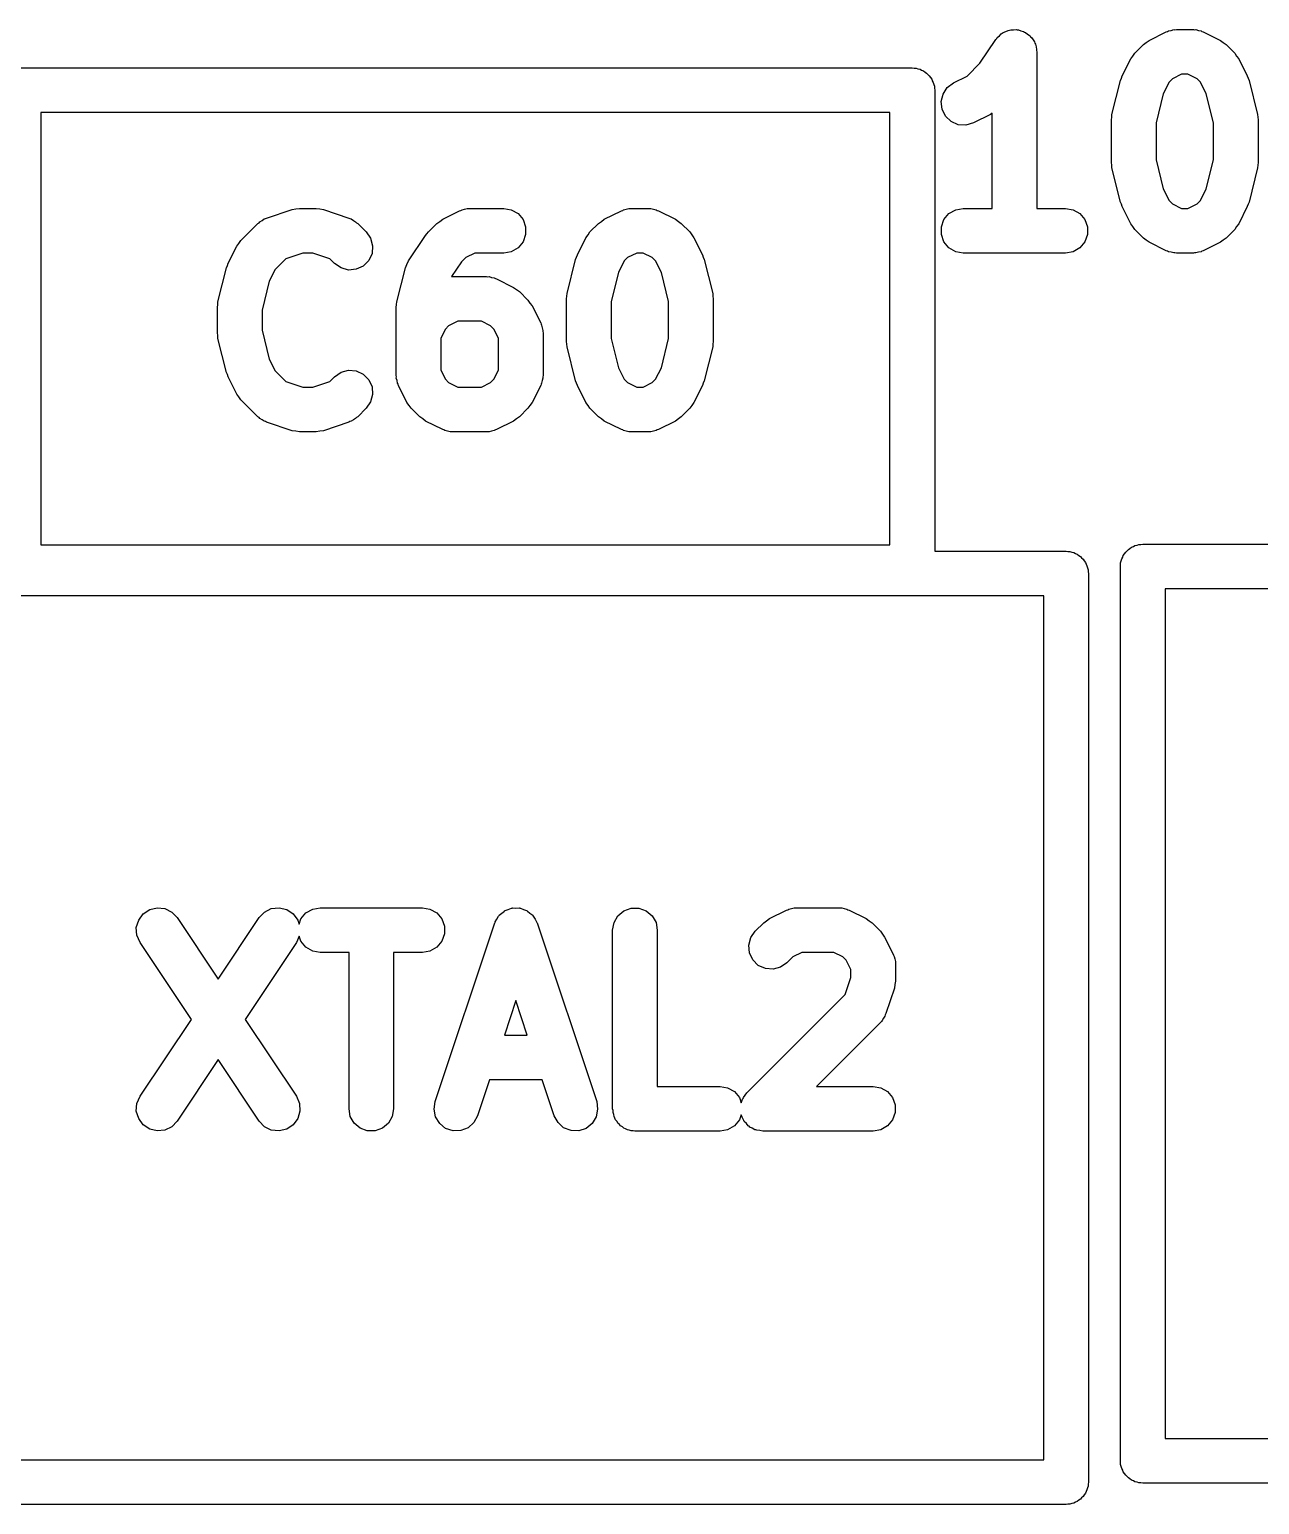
# Model space of a CAD drawing. Extents: x 10 to 287, y -200 to -10.
# Drawn here: x 188.338 to 192.465, y -65.745 to -60.796 of the extents above; entities that cross this region are included whole.
import ezdxf

# ---------------------------------------------------------------- set-up
doc = ezdxf.new("R2010")
doc.units = 0
doc.header["$MEASUREMENT"] = 0
doc.layers.add('BLACK', color=7, linetype='CONTINUOUS')

msp = doc.modelspace()

# ---------------------------------------------------------------- linework, layer by layer
at = {"layer": 'Black'}
for p, q in [((191.592, -60.8175), (191.598, -60.811)), ((191.598, -60.811), (191.602, -60.8091)), ((191.602, -60.8091), (191.605, -60.8065)), ((191.605, -60.8065), (191.614, -60.8034)), ((191.614, -60.8034), (191.622, -60.7994)), ((191.622, -60.7994), (191.626, -60.799)), ((191.626, -60.799), (191.63, -60.7976)), ((191.63, -60.7976), (191.639, -60.7976)), ((191.639, -60.7976), (191.648, -60.7966)), ((191.648, -60.7966), (191.652, -60.7976)), ((191.652, -60.7976), (191.656, -60.7976)), ((191.656, -60.7976), (191.664, -60.8006)), ((191.664, -60.8006), (191.673, -60.8027)), ((191.673, -60.8027), (191.676, -60.8051)), ((191.676, -60.8051), (191.68, -60.8065)), ((191.68, -60.8065), (191.687, -60.8122)), ((191.687, -60.8122), (191.695, -60.8172)), ((192.095, -60.8329), (192.152, -60.8043)), ((192.152, -60.8043), (192.156, -60.8031)), ((192.156, -60.8031), (192.16, -60.801)), ((192.16, -60.801), (192.169, -60.7994)), ((192.169, -60.7994), (192.177, -60.7969)), ((192.177, -60.7969), (192.181, -60.7972)), ((192.181, -60.7972), (192.186, -60.7964)), ((192.186, -60.7964), (192.243, -60.7964)), ((192.243, -60.7964), (192.247, -60.7972)), ((192.247, -60.7972), (192.251, -60.7969)), ((192.251, -60.7969), (192.26, -60.7994)), ((192.26, -60.7994), (192.269, -60.801)), ((192.269, -60.801), (192.272, -60.8031)), ((192.272, -60.8031), (192.276, -60.8043)), ((192.276, -60.8043), (192.334, -60.8329)), ((191.527, -60.9094), (191.58, -60.8298)), ((191.58, -60.8298), (191.583, -60.8268)), ((191.583, -60.8268), (191.585, -60.8232)), ((191.585, -60.8232), (191.592, -60.8175)), ((191.695, -60.8172), (191.697, -60.8205)), ((191.697, -60.8205), (191.7, -60.8232)), ((191.7, -60.8232), (191.705, -60.831)), ((191.705, -60.831), (191.71, -60.8382)), ((191.71, -60.8382), (191.711, -60.8422)), ((191.711, -60.8422), (191.713, -60.8458)), ((191.713, -60.8458), (191.715, -60.8546)), ((191.715, -60.8546), (191.717, -60.8632)), ((191.717, -60.8632), (191.717, -60.8673)), ((192.047, -60.8755), (192.076, -60.847)), ((192.076, -60.847), (192.085, -60.8401)), ((192.085, -60.8401), (192.095, -60.8329)), ((192.334, -60.8329), (192.343, -60.8401)), ((192.343, -60.8401), (192.353, -60.847)), ((192.353, -60.847), (192.382, -60.8755)), ((191.484, -60.9526), (191.527, -60.9094)), ((191.717, -60.8673), (191.718, -60.8714)), ((191.718, -60.8714), (191.718, -61.3964)), ((192.004, -60.9522), (192.033, -60.895)), ((192.033, -60.895), (192.04, -60.8854)), ((192.04, -60.8854), (192.047, -60.8755)), ((192.382, -60.8755), (192.388, -60.8854)), ((192.388, -60.8854), (192.396, -60.895)), ((192.396, -60.895), (192.424, -60.9522)), ((188.3, -60.925), (191.3, -60.925)), ((191.3, -60.925), (191.306, -60.9261)), ((191.306, -60.9261), (191.313, -60.9261)), ((191.313, -60.9261), (191.319, -60.9284)), ((191.319, -60.9284), (191.326, -60.9295)), ((191.326, -60.9295), (191.331, -60.9328)), ((191.331, -60.9328), (191.337, -60.935)), ((191.337, -60.935), (191.343, -60.9393)), ((191.343, -60.9393), (191.348, -60.9425)), ((191.348, -60.9425), (191.352, -60.9476)), ((191.352, -60.9476), (191.357, -60.9518)), ((191.357, -60.9518), (191.361, -60.9575)), ((191.361, -60.9575), (191.365, -60.9625)), ((191.365, -60.9625), (191.367, -60.9687)), ((191.438, -60.9758), (191.484, -60.9526)), ((191.999, -60.9675), (192.002, -60.96)), ((192.002, -60.96), (192.004, -60.9522)), ((192.173, -60.9616), (192.162, -60.973)), ((192.203, -60.9464), (192.173, -60.9616)), ((192.225, -60.9464), (192.203, -60.9464)), ((192.256, -60.9616), (192.225, -60.9464)), ((192.267, -60.973), (192.256, -60.9616)), ((192.424, -60.9522), (192.427, -60.96)), ((192.427, -60.96), (192.43, -60.9675)), ((191.367, -60.9687), (191.37, -60.9743)), ((191.37, -60.9743), (191.372, -60.9808)), ((191.372, -60.9808), (191.374, -60.987)), ((191.374, -60.987), (191.374, -60.9935)), ((191.374, -60.9935), (191.375, -61)), ((191.375, -61), (191.375, -62.5468)), ((191.397, -61.0384), (191.403, -61.013)), ((191.403, -61.013), (191.417, -60.9913)), ((191.417, -60.9913), (191.438, -60.9758)), ((191.97, -61.0818), (191.999, -60.9675)), ((192.142, -61.0119), (192.118, -61.1092)), ((192.162, -60.973), (192.142, -61.0119)), ((192.286, -61.0119), (192.267, -60.973)), ((192.311, -61.1092), (192.286, -61.0119)), ((192.43, -60.9675), (192.458, -61.0818)), ((191.4, -61.0642), (191.397, -61.0384)), ((188.375, -61.075), (188.375, -62.525)), ((191.225, -61.075), (188.375, -61.075)), ((191.225, -62.525), (191.225, -61.075)), ((191.411, -61.0875), (191.4, -61.0642)), ((191.43, -61.1054), (191.411, -61.0875)), ((191.454, -61.1158), (191.43, -61.1054)), ((191.505, -61.1099), (191.48, -61.1174)), ((191.562, -61.0814), (191.505, -61.1099)), ((191.568, -61.0771), (191.562, -61.0814)), ((191.568, -61.3964), (191.568, -61.0771)), ((191.968, -61.1), (191.969, -61.091)), ((191.968, -61.2429), (191.968, -61.1)), ((191.969, -61.091), (191.97, -61.0818)), ((192.118, -61.1092), (192.118, -61.2336)), ((192.311, -61.2336), (192.311, -61.1092)), ((192.458, -61.0818), (192.459, -61.091)), ((192.459, -61.091), (192.461, -61.1)), ((192.461, -61.1), (192.461, -61.2429)), ((191.48, -61.1174), (191.454, -61.1158)), ((191.969, -61.2519), (191.968, -61.2429)), ((191.97, -61.261), (191.969, -61.2519)), ((191.999, -61.3753), (191.97, -61.261)), ((192.118, -61.2336), (192.142, -61.331)), ((192.286, -61.331), (192.311, -61.2336)), ((192.458, -61.261), (192.43, -61.3753)), ((192.459, -61.2519), (192.458, -61.261)), ((192.461, -61.2429), (192.459, -61.2519)), ((192.142, -61.331), (192.162, -61.3699)), ((192.267, -61.3699), (192.286, -61.331)), ((189.133, -61.4288), (189.219, -61.4003)), ((189.219, -61.4003), (189.231, -61.3985)), ((189.231, -61.3985), (189.243, -61.3964)), ((189.243, -61.3964), (189.3, -61.3964)), ((189.3, -61.3964), (189.312, -61.3985)), ((189.312, -61.3985), (189.324, -61.4003)), ((189.324, -61.4003), (189.409, -61.4288)), ((189.724, -61.4329), (189.781, -61.4043)), ((189.781, -61.4043), (189.785, -61.4031)), ((189.785, -61.4031), (189.789, -61.401)), ((189.789, -61.401), (189.797, -61.3994)), ((189.797, -61.3994), (189.806, -61.3969)), ((189.806, -61.3969), (189.81, -61.3972)), ((189.81, -61.3972), (189.814, -61.3964)), ((189.814, -61.3964), (189.929, -61.3964)), ((189.929, -61.3964), (189.954, -61.401)), ((189.954, -61.401), (189.977, -61.414)), ((190.266, -61.4329), (190.324, -61.4043)), ((190.324, -61.4043), (190.328, -61.4031)), ((190.328, -61.4031), (190.331, -61.401)), ((190.331, -61.401), (190.34, -61.3994)), ((190.34, -61.3994), (190.349, -61.3969)), ((190.349, -61.3969), (190.353, -61.3972)), ((190.353, -61.3972), (190.357, -61.3964)), ((190.357, -61.3964), (190.414, -61.3964)), ((190.414, -61.3964), (190.419, -61.3972)), ((190.419, -61.3972), (190.423, -61.3969)), ((190.423, -61.3969), (190.431, -61.3994)), ((190.431, -61.3994), (190.44, -61.401)), ((190.44, -61.401), (190.444, -61.4031)), ((190.444, -61.4031), (190.448, -61.4043)), ((190.448, -61.4043), (190.505, -61.4329)), ((191.423, -61.414), (191.446, -61.401)), ((191.446, -61.401), (191.471, -61.3964)), ((191.471, -61.3964), (191.568, -61.3964)), ((191.718, -61.3964), (191.814, -61.3964)), ((191.814, -61.3964), (191.84, -61.401)), ((191.84, -61.401), (191.862, -61.414)), ((192.002, -61.3828), (191.999, -61.3753)), ((192.004, -61.3907), (192.002, -61.3828)), ((192.033, -61.4478), (192.004, -61.3907)), ((192.162, -61.3699), (192.173, -61.3812)), ((192.173, -61.3812), (192.203, -61.3964)), ((192.203, -61.3964), (192.225, -61.3964)), ((192.225, -61.3964), (192.256, -61.3812)), ((192.256, -61.3812), (192.267, -61.3699)), ((192.424, -61.3907), (192.396, -61.4478)), ((192.427, -61.3828), (192.424, -61.3907)), ((192.43, -61.3753), (192.427, -61.3828)), ((189.047, -61.5041), (189.104, -61.447)), ((189.104, -61.447), (189.108, -61.4445)), ((189.108, -61.4445), (189.111, -61.4413)), ((189.111, -61.4413), (189.118, -61.4371)), ((189.118, -61.4371), (189.125, -61.432)), ((189.125, -61.432), (189.13, -61.4309)), ((189.13, -61.4309), (189.133, -61.4288)), ((189.409, -61.4288), (189.413, -61.4309)), ((189.413, -61.4309), (189.417, -61.432)), ((189.417, -61.432), (189.425, -61.4371)), ((189.425, -61.4371), (189.432, -61.4413)), ((189.432, -61.4413), (189.435, -61.4445)), ((189.435, -61.4445), (189.439, -61.447)), ((189.439, -61.447), (189.467, -61.4755)), ((189.676, -61.4755), (189.704, -61.447)), ((189.704, -61.447), (189.714, -61.4401)), ((189.714, -61.4401), (189.724, -61.4329)), ((189.977, -61.414), (189.994, -61.4339)), ((189.994, -61.4339), (190.002, -61.4584)), ((190.002, -61.4584), (190.002, -61.4845)), ((190.218, -61.4755), (190.247, -61.447)), ((190.247, -61.447), (190.257, -61.4401)), ((190.257, -61.4401), (190.266, -61.4329)), ((190.505, -61.4329), (190.515, -61.4401)), ((190.515, -61.4401), (190.524, -61.447)), ((190.524, -61.447), (190.553, -61.4755)), ((191.398, -61.4584), (191.406, -61.4339)), ((191.398, -61.4845), (191.398, -61.4584)), ((191.406, -61.4339), (191.423, -61.414)), ((191.862, -61.414), (191.879, -61.4339)), ((191.879, -61.4339), (191.888, -61.4584)), ((191.888, -61.4584), (191.888, -61.4845)), ((192.04, -61.4575), (192.033, -61.4478)), ((192.047, -61.4673), (192.04, -61.4575)), ((192.388, -61.4575), (192.382, -61.4673)), ((192.396, -61.4478), (192.388, -61.4575)), ((189.04, -61.514), (189.047, -61.5041)), ((189.467, -61.4755), (189.482, -61.4969)), ((189.482, -61.4969), (189.489, -61.522)), ((189.609, -61.5727), (189.666, -61.487)), ((189.666, -61.487), (189.671, -61.4816)), ((189.671, -61.4816), (189.676, -61.4755)), ((190.002, -61.4845), (189.994, -61.5089)), ((190.176, -61.5522), (190.204, -61.495)), ((190.204, -61.495), (190.212, -61.4854)), ((190.212, -61.4854), (190.218, -61.4755)), ((190.553, -61.4755), (190.56, -61.4854)), ((190.56, -61.4854), (190.567, -61.495)), ((190.567, -61.495), (190.596, -61.5522)), ((191.406, -61.5089), (191.398, -61.4845)), ((191.888, -61.4845), (191.879, -61.5089)), ((192.076, -61.4959), (192.047, -61.4673)), ((192.085, -61.5028), (192.076, -61.4959)), ((192.095, -61.5099), (192.085, -61.5028)), ((192.343, -61.5028), (192.334, -61.5099)), ((192.353, -61.4959), (192.343, -61.5028)), ((192.382, -61.4673), (192.353, -61.4959)), ((189.004, -61.5807), (189.033, -61.5236)), ((189.033, -61.5236), (189.04, -61.514)), ((189.255, -61.5464), (189.198, -61.5656)), ((189.288, -61.5464), (189.255, -61.5464)), ((189.345, -61.5656), (189.288, -61.5464)), ((189.487, -61.548), (189.476, -61.5716)), ((189.489, -61.522), (189.487, -61.548)), ((189.832, -61.5464), (189.802, -61.5616)), ((189.929, -61.5464), (189.832, -61.5464)), ((189.954, -61.5419), (189.929, -61.5464)), ((189.977, -61.5289), (189.954, -61.5419)), ((189.994, -61.5089), (189.977, -61.5289)), ((190.173, -61.56), (190.176, -61.5522)), ((190.375, -61.5464), (190.344, -61.5616)), ((190.397, -61.5464), (190.375, -61.5464)), ((190.427, -61.5616), (190.397, -61.5464)), ((190.596, -61.5522), (190.598, -61.56)), ((191.423, -61.5289), (191.406, -61.5089)), ((191.446, -61.5419), (191.423, -61.5289)), ((191.471, -61.5464), (191.446, -61.5419)), ((191.814, -61.5464), (191.471, -61.5464)), ((191.84, -61.5419), (191.814, -61.5464)), ((191.862, -61.5289), (191.84, -61.5419)), ((191.879, -61.5089), (191.862, -61.5289)), ((192.152, -61.5385), (192.095, -61.5099)), ((192.156, -61.5397), (192.152, -61.5385)), ((192.16, -61.5419), (192.156, -61.5397)), ((192.169, -61.5434), (192.16, -61.5419)), ((192.177, -61.5459), (192.169, -61.5434)), ((192.181, -61.5457), (192.177, -61.5459)), ((192.186, -61.5464), (192.181, -61.5457)), ((192.243, -61.5464), (192.186, -61.5464)), ((192.247, -61.5457), (192.243, -61.5464)), ((192.251, -61.5459), (192.247, -61.5457)), ((192.26, -61.5434), (192.251, -61.5459)), ((192.269, -61.5419), (192.26, -61.5434)), ((192.272, -61.5397), (192.269, -61.5419)), ((192.276, -61.5385), (192.272, -61.5397)), ((192.334, -61.5099), (192.276, -61.5385)), ((188.97, -61.7104), (188.999, -61.5961)), ((188.999, -61.5961), (189.002, -61.5886)), ((189.002, -61.5886), (189.004, -61.5807)), ((189.162, -61.6016), (189.142, -61.6405)), ((189.198, -61.5656), (189.162, -61.6016)), ((189.361, -61.5816), (189.345, -61.5656)), ((189.383, -61.5965), (189.361, -61.5816)), ((189.408, -61.6033), (189.383, -61.5965)), ((189.434, -61.601), (189.408, -61.6033)), ((189.457, -61.59), (189.434, -61.601)), ((189.476, -61.5716), (189.457, -61.59)), ((189.57, -61.7104), (189.599, -61.5961)), ((189.599, -61.5961), (189.604, -61.5844)), ((189.604, -61.5844), (189.609, -61.5727)), ((189.787, -61.5764), (189.754, -61.6255)), ((189.802, -61.5616), (189.787, -61.5764)), ((190.142, -61.6818), (190.17, -61.5675)), ((190.17, -61.5675), (190.173, -61.56)), ((190.333, -61.573), (190.314, -61.6119)), ((190.344, -61.5616), (190.333, -61.573)), ((190.438, -61.573), (190.427, -61.5616)), ((190.458, -61.6119), (190.438, -61.573)), ((190.598, -61.56), (190.601, -61.5675)), ((190.601, -61.5675), (190.63, -61.6818)), ((189.142, -61.6405), (189.118, -61.7378)), ((189.754, -61.6255), (189.757, -61.625)), ((189.757, -61.625), (189.871, -61.625)), ((189.871, -61.625), (189.876, -61.6257)), ((189.876, -61.6257), (189.88, -61.6255)), ((189.88, -61.6255), (189.888, -61.628)), ((189.888, -61.628), (189.897, -61.6295)), ((189.897, -61.6295), (189.901, -61.6317)), ((189.901, -61.6317), (189.905, -61.6329)), ((189.905, -61.6329), (189.962, -61.6615)), ((190.314, -61.6119), (190.289, -61.7092)), ((190.482, -61.7092), (190.458, -61.6119)), ((189.962, -61.6615), (189.972, -61.6687)), ((189.972, -61.6687), (189.982, -61.6755)), ((189.982, -61.6755), (190.01, -61.7041)), ((190.01, -61.7041), (190.017, -61.714)), ((190.139, -61.7), (190.141, -61.691)), ((190.139, -61.8429), (190.139, -61.7)), ((190.141, -61.691), (190.142, -61.6818)), ((190.63, -61.6818), (190.631, -61.691)), ((190.631, -61.691), (190.632, -61.7)), ((190.632, -61.7), (190.632, -61.8429)), ((188.968, -61.7286), (188.969, -61.7195)), ((188.968, -61.8143), (188.968, -61.7286)), ((188.969, -61.7195), (188.97, -61.7104)), ((189.118, -61.7378), (189.118, -61.8051)), ((189.568, -61.7286), (189.569, -61.7195)), ((189.568, -61.9571), (189.568, -61.7286)), ((189.569, -61.7195), (189.57, -61.7104)), ((190.017, -61.714), (190.024, -61.7236)), ((190.024, -61.7236), (190.053, -61.7807)), ((190.289, -61.7092), (190.289, -61.8336)), ((190.482, -61.8336), (190.482, -61.7092)), ((189.118, -61.8051), (189.142, -61.9024)), ((189.733, -61.8016), (189.718, -61.832)), ((189.744, -61.7902), (189.733, -61.8016)), ((189.775, -61.775), (189.744, -61.7902)), ((189.854, -61.775), (189.775, -61.775)), ((189.884, -61.7902), (189.854, -61.775)), ((189.896, -61.8016), (189.884, -61.7902)), ((189.911, -61.832), (189.896, -61.8016)), ((190.053, -61.7807), (190.054, -61.7849)), ((190.054, -61.7849), (190.056, -61.7886)), ((190.056, -61.7886), (190.058, -61.7973)), ((190.058, -61.7973), (190.06, -61.8057)), ((188.969, -61.8233), (188.968, -61.8143)), ((188.97, -61.8325), (188.969, -61.8233)), ((188.999, -61.9468), (188.97, -61.8325)), ((189.718, -61.832), (189.718, -61.9394)), ((189.911, -61.9394), (189.911, -61.832)), ((190.06, -61.8057), (190.06, -61.81)), ((190.06, -61.81), (190.061, -61.8143)), ((190.061, -61.8143), (190.061, -61.9571)), ((190.141, -61.8519), (190.139, -61.8429)), ((190.142, -61.861), (190.141, -61.8519)), ((190.289, -61.8336), (190.314, -61.931)), ((190.458, -61.931), (190.482, -61.8336)), ((190.631, -61.8519), (190.63, -61.861)), ((190.632, -61.8429), (190.631, -61.8519)), ((189.142, -61.9024), (189.162, -61.9413)), ((190.17, -61.9753), (190.142, -61.861)), ((190.63, -61.861), (190.601, -61.9753)), ((189.002, -61.9543), (188.999, -61.9468)), ((189.162, -61.9413), (189.198, -61.9773)), ((189.361, -61.9613), (189.383, -61.9463)), ((189.383, -61.9463), (189.408, -61.9396)), ((189.408, -61.9396), (189.434, -61.9418)), ((189.434, -61.9418), (189.457, -61.9528)), ((189.457, -61.9528), (189.476, -61.9713)), ((189.718, -61.9394), (189.733, -61.9699)), ((189.896, -61.9699), (189.911, -61.9394)), ((190.314, -61.931), (190.333, -61.9699)), ((190.438, -61.9699), (190.458, -61.931)), ((189.004, -61.9621), (189.002, -61.9543)), ((189.033, -62.0193), (189.004, -61.9621)), ((189.198, -61.9773), (189.255, -61.9964)), ((189.255, -61.9964), (189.288, -61.9964)), ((189.288, -61.9964), (189.345, -61.9773)), ((189.345, -61.9773), (189.361, -61.9613)), ((189.476, -61.9713), (189.487, -61.9949)), ((189.487, -61.9949), (189.489, -62.0208)), ((189.569, -61.9614), (189.568, -61.9571)), ((189.568, -61.9657), (189.569, -61.9614)), ((189.571, -61.9741), (189.568, -61.9657)), ((189.572, -61.9828), (189.571, -61.9741)), ((189.575, -61.9865), (189.572, -61.9828)), ((189.576, -61.9907), (189.575, -61.9865)), ((189.604, -62.0478), (189.576, -61.9907)), ((189.733, -61.9699), (189.744, -61.9812)), ((189.744, -61.9812), (189.775, -61.9964)), ((189.775, -61.9964), (189.854, -61.9964)), ((189.854, -61.9964), (189.884, -61.9812)), ((189.884, -61.9812), (189.896, -61.9699)), ((190.053, -61.9907), (190.024, -62.0478)), ((190.054, -61.9865), (190.053, -61.9907)), ((190.056, -61.9828), (190.054, -61.9865)), ((190.058, -61.9741), (190.056, -61.9828)), ((190.06, -61.9657), (190.058, -61.9741)), ((190.061, -61.9571), (190.06, -61.9614)), ((190.06, -61.9614), (190.06, -61.9657)), ((190.173, -61.9828), (190.17, -61.9753)), ((190.176, -61.9907), (190.173, -61.9828)), ((190.204, -62.0478), (190.176, -61.9907)), ((190.333, -61.9699), (190.344, -61.9812)), ((190.344, -61.9812), (190.375, -61.9964)), ((190.375, -61.9964), (190.397, -61.9964)), ((190.397, -61.9964), (190.427, -61.9812)), ((190.427, -61.9812), (190.438, -61.9699)), ((190.596, -61.9907), (190.567, -62.0478)), ((190.598, -61.9828), (190.596, -61.9907)), ((190.601, -61.9753), (190.598, -61.9828)), ((189.04, -62.0289), (189.033, -62.0193)), ((189.047, -62.0387), (189.04, -62.0289)), ((189.104, -62.0959), (189.047, -62.0387)), ((189.482, -62.046), (189.467, -62.0673)), ((189.489, -62.0208), (189.482, -62.046)), ((189.612, -62.0575), (189.604, -62.0478)), ((190.024, -62.0478), (190.017, -62.0575)), ((190.212, -62.0575), (190.204, -62.0478)), ((190.567, -62.0478), (190.56, -62.0575)), ((189.108, -62.0984), (189.104, -62.0959)), ((189.111, -62.1016), (189.108, -62.0984)), ((189.118, -62.1058), (189.111, -62.1016)), ((189.432, -62.1016), (189.425, -62.1058)), ((189.435, -62.0984), (189.432, -62.1016)), ((189.439, -62.0959), (189.435, -62.0984)), ((189.467, -62.0673), (189.439, -62.0959)), ((189.618, -62.0673), (189.612, -62.0575)), ((189.647, -62.0959), (189.618, -62.0673)), ((189.657, -62.1028), (189.647, -62.0959)), ((189.982, -62.0959), (189.972, -62.1028)), ((190.01, -62.0673), (189.982, -62.0959)), ((190.017, -62.0575), (190.01, -62.0673)), ((190.218, -62.0673), (190.212, -62.0575)), ((190.247, -62.0959), (190.218, -62.0673)), ((190.257, -62.1028), (190.247, -62.0959)), ((190.524, -62.0959), (190.515, -62.1028)), ((190.553, -62.0673), (190.524, -62.0959)), ((190.56, -62.0575), (190.553, -62.0673)), ((189.125, -62.1108), (189.118, -62.1058)), ((189.13, -62.1119), (189.125, -62.1108)), ((189.133, -62.114), (189.13, -62.1119)), ((189.219, -62.1426), (189.133, -62.114)), ((189.231, -62.1443), (189.219, -62.1426)), ((189.243, -62.1464), (189.231, -62.1443)), ((189.3, -62.1464), (189.243, -62.1464)), ((189.312, -62.1443), (189.3, -62.1464)), ((189.324, -62.1426), (189.312, -62.1443)), ((189.409, -62.114), (189.324, -62.1426)), ((189.413, -62.112), (189.409, -62.114)), ((189.417, -62.1108), (189.413, -62.112)), ((189.425, -62.1058), (189.417, -62.1108)), ((189.666, -62.1099), (189.657, -62.1028)), ((189.724, -62.1385), (189.666, -62.1099)), ((189.728, -62.1397), (189.724, -62.1385)), ((189.731, -62.1419), (189.728, -62.1397)), ((189.74, -62.1434), (189.731, -62.1419)), ((189.749, -62.1459), (189.74, -62.1434)), ((189.753, -62.1457), (189.749, -62.1459)), ((189.757, -62.1464), (189.753, -62.1457)), ((189.871, -62.1464), (189.757, -62.1464)), ((189.876, -62.1457), (189.871, -62.1464)), ((189.88, -62.1459), (189.876, -62.1457)), ((189.888, -62.1434), (189.88, -62.1459)), ((189.897, -62.1419), (189.888, -62.1434)), ((189.901, -62.1397), (189.897, -62.1419)), ((189.905, -62.1385), (189.901, -62.1397)), ((189.962, -62.1099), (189.905, -62.1385)), ((189.972, -62.1028), (189.962, -62.1099)), ((190.266, -62.1099), (190.257, -62.1028)), ((190.324, -62.1385), (190.266, -62.1099)), ((190.328, -62.1397), (190.324, -62.1385)), ((190.331, -62.1419), (190.328, -62.1397)), ((190.34, -62.1434), (190.331, -62.1419)), ((190.349, -62.1459), (190.34, -62.1434)), ((190.353, -62.1457), (190.349, -62.1459)), ((190.357, -62.1464), (190.353, -62.1457)), ((190.414, -62.1464), (190.357, -62.1464)), ((190.419, -62.1457), (190.414, -62.1464)), ((190.423, -62.1459), (190.419, -62.1457)), ((190.431, -62.1434), (190.423, -62.1459)), ((190.44, -62.1419), (190.431, -62.1434)), ((190.444, -62.1397), (190.44, -62.1419)), ((190.448, -62.1385), (190.444, -62.1397)), ((190.505, -62.1099), (190.448, -62.1385)), ((190.515, -62.1028), (190.505, -62.1099)), ((188.375, -62.525), (191.225, -62.525)), ((191.375, -62.5468), (191.816, -62.5468)), ((191.816, -62.5468), (191.822, -62.5479)), ((192.016, -62.5499), (192.021, -62.5457)), ((192.021, -62.5457), (192.025, -62.5406)), ((192.025, -62.5406), (192.03, -62.5374)), ((192.03, -62.5374), (192.035, -62.5331)), ((192.035, -62.5331), (192.042, -62.5309)), ((192.042, -62.5309), (192.047, -62.5276)), ((192.047, -62.5276), (192.054, -62.5265)), ((192.054, -62.5265), (192.06, -62.5242)), ((192.06, -62.5242), (192.067, -62.5242)), ((192.067, -62.5242), (192.073, -62.5231)), ((192.073, -62.5231), (193.673, -62.5231)), ((191.822, -62.5479), (191.829, -62.5479)), ((191.829, -62.5479), (191.835, -62.5502)), ((191.835, -62.5502), (191.842, -62.5513)), ((191.842, -62.5513), (191.847, -62.5546)), ((191.847, -62.5546), (191.853, -62.5568)), ((191.853, -62.5568), (191.859, -62.5611)), ((191.859, -62.5611), (191.864, -62.5643)), ((191.864, -62.5643), (191.868, -62.5694)), ((191.868, -62.5694), (191.873, -62.5736)), ((191.873, -62.5736), (191.877, -62.5793)), ((191.877, -62.5793), (191.881, -62.5843)), ((191.881, -62.5843), (191.883, -62.5905)), ((191.883, -62.5905), (191.886, -62.5961)), ((191.886, -62.5961), (191.888, -62.6026)), ((191.998, -62.5981), (191.999, -62.5916)), ((191.999, -62.5851), (192.001, -62.5789)), ((191.999, -62.5916), (191.999, -62.5851)), ((192.001, -62.5789), (192.003, -62.5724)), ((192.003, -62.5724), (192.006, -62.5668)), ((192.006, -62.5668), (192.008, -62.5606)), ((192.008, -62.5606), (192.012, -62.5556)), ((192.012, -62.5556), (192.016, -62.5499)), ((191.888, -62.6026), (191.89, -62.6088)), ((191.89, -62.6088), (191.89, -62.6153)), ((191.89, -62.6153), (191.891, -62.6218)), ((191.891, -62.6218), (191.891, -65.6698)), ((191.998, -65.5981), (191.998, -62.5981)), ((193.598, -62.6731), (192.148, -62.6731)), ((192.148, -62.6731), (192.148, -65.5231)), ((191.741, -62.6968), (187.827, -62.6968)), ((191.741, -65.5948), (191.741, -62.6968)), ((188.696, -63.8093), (188.704, -63.7843)), ((188.704, -63.7843), (188.719, -63.7634)), ((188.719, -63.7634), (188.741, -63.7489)), ((188.741, -63.7489), (188.766, -63.7428)), ((188.766, -63.7428), (188.792, -63.7456)), ((188.792, -63.7456), (188.815, -63.7572)), ((188.815, -63.7572), (188.833, -63.776)), ((188.833, -63.776), (188.971, -63.9822)), ((188.971, -63.9822), (189.108, -63.776)), ((189.108, -63.776), (189.126, -63.7572)), ((189.126, -63.7572), (189.149, -63.7456)), ((189.149, -63.7456), (189.175, -63.7428)), ((189.175, -63.7428), (189.201, -63.7489)), ((189.201, -63.7489), (189.222, -63.7634)), ((189.222, -63.7634), (189.238, -63.7843)), ((189.238, -63.7843), (189.242, -63.7982)), ((189.242, -63.7982), (189.248, -63.7801)), ((189.248, -63.7801), (189.265, -63.7601)), ((189.265, -63.7601), (189.288, -63.7471)), ((189.288, -63.7471), (189.313, -63.7426)), ((189.313, -63.7426), (189.656, -63.7426)), ((189.656, -63.7426), (189.681, -63.7471)), ((189.681, -63.7471), (189.704, -63.7601)), ((189.704, -63.7601), (189.721, -63.7801)), ((189.721, -63.7801), (189.73, -63.8045)), ((189.9, -63.79), (189.906, -63.7806)), ((189.906, -63.7806), (189.911, -63.771)), ((189.911, -63.771), (189.913, -63.7696)), ((189.913, -63.7696), (189.914, -63.7678)), ((189.914, -63.7678), (189.922, -63.761)), ((189.922, -63.761), (189.931, -63.7537)), ((189.931, -63.7537), (189.932, -63.7529)), ((189.932, -63.7529), (189.934, -63.7516)), ((189.934, -63.7516), (189.944, -63.7482)), ((189.944, -63.7482), (189.955, -63.7441)), ((189.955, -63.7441), (189.957, -63.7441)), ((189.957, -63.7441), (189.959, -63.7434)), ((189.959, -63.7434), (189.97, -63.7437)), ((189.97, -63.7437), (189.981, -63.7434)), ((189.981, -63.7434), (189.983, -63.7441)), ((189.983, -63.7441), (189.985, -63.7441)), ((189.985, -63.7441), (189.995, -63.7482)), ((189.995, -63.7482), (190.005, -63.7516)), ((190.005, -63.7516), (190.007, -63.7529)), ((190.007, -63.7529), (190.009, -63.7537)), ((190.009, -63.7537), (190.017, -63.761)), ((190.017, -63.761), (190.026, -63.7678)), ((190.026, -63.7678), (190.027, -63.7696)), ((190.027, -63.7696), (190.028, -63.771)), ((190.028, -63.771), (190.034, -63.7806)), ((190.034, -63.7806), (190.039, -63.79)), ((190.299, -63.7919), (190.312, -63.7694)), ((190.312, -63.7694), (190.332, -63.7526)), ((190.332, -63.7526), (190.356, -63.7437)), ((190.356, -63.7437), (190.382, -63.7437)), ((190.382, -63.7437), (190.407, -63.7526)), ((190.407, -63.7526), (190.427, -63.7694)), ((190.427, -63.7694), (190.44, -63.7919)), ((190.811, -63.7862), (190.821, -63.7791)), ((190.821, -63.7791), (190.878, -63.7505)), ((190.878, -63.7505), (190.882, -63.7493)), ((190.882, -63.7493), (190.886, -63.7471)), ((190.886, -63.7471), (190.895, -63.7456)), ((190.895, -63.7456), (190.903, -63.7431)), ((190.903, -63.7431), (190.907, -63.7434)), ((190.907, -63.7434), (190.912, -63.7426)), ((190.912, -63.7426), (191.054, -63.7426)), ((191.054, -63.7426), (191.059, -63.7434)), ((191.059, -63.7434), (191.063, -63.7431)), ((191.063, -63.7431), (191.071, -63.7456)), ((191.071, -63.7456), (191.08, -63.7471)), ((191.08, -63.7471), (191.084, -63.7493)), ((191.084, -63.7493), (191.088, -63.7505)), ((191.088, -63.7505), (191.145, -63.7791)), ((191.145, -63.7791), (191.155, -63.7862)), ((188.698, -63.8353), (188.696, -63.8093)), ((189.699, -64.3933), (189.899, -63.7938)), ((189.73, -63.8305), (189.721, -63.855)), ((189.73, -63.8045), (189.73, -63.8305)), ((189.899, -63.7938), (189.9, -63.792)), ((189.9, -63.792), (189.9, -63.79)), ((190.039, -63.79), (190.04, -63.792)), ((190.04, -63.792), (190.041, -63.7938)), ((190.041, -63.7938), (190.241, -64.3933)), ((190.294, -63.8175), (190.299, -63.7919)), ((190.294, -64.417), (190.294, -63.8175)), ((190.44, -63.7919), (190.444, -63.8175)), ((190.444, -63.8175), (190.444, -64.342)), ((190.758, -63.843), (190.773, -63.8216)), ((190.773, -63.8216), (190.802, -63.7931)), ((190.802, -63.7931), (190.811, -63.7862)), ((191.155, -63.7862), (191.165, -63.7931)), ((191.165, -63.7931), (191.193, -63.8216)), ((191.193, -63.8216), (191.2, -63.8315)), ((191.2, -63.8315), (191.207, -63.8411)), ((188.709, -63.8591), (188.698, -63.8353)), ((188.881, -64.1173), (188.709, -63.8591)), ((189.233, -63.8591), (189.061, -64.1173)), ((189.242, -63.8379), (189.233, -63.8591)), ((189.248, -63.855), (189.242, -63.8379)), ((189.265, -63.8749), (189.248, -63.855)), ((189.288, -63.8879), (189.265, -63.8749)), ((189.704, -63.8749), (189.681, -63.8879)), ((189.721, -63.855), (189.704, -63.8749)), ((190.751, -63.8681), (190.758, -63.843)), ((190.754, -63.894), (190.751, -63.8681)), ((191.207, -63.8411), (191.236, -63.8982)), ((189.313, -63.8925), (189.288, -63.8879)), ((189.41, -63.8925), (189.313, -63.8925)), ((189.41, -64.417), (189.41, -63.8925)), ((189.656, -63.8925), (189.559, -63.8925)), ((189.559, -63.8925), (189.559, -64.417)), ((189.681, -63.8879), (189.656, -63.8925)), ((190.765, -63.9176), (190.754, -63.894)), ((190.783, -63.936), (190.765, -63.9176)), ((190.879, -63.9276), (190.858, -63.9425)), ((190.899, -63.9077), (190.879, -63.9276)), ((190.929, -63.8925), (190.899, -63.9077)), ((191.037, -63.8925), (190.929, -63.8925)), ((191.067, -63.9077), (191.037, -63.8925)), ((191.078, -63.919), (191.067, -63.9077)), ((191.094, -63.9494), (191.078, -63.919)), ((191.236, -63.8982), (191.237, -63.9023)), ((191.237, -63.9023), (191.239, -63.9061)), ((191.239, -63.9061), (191.241, -63.9147)), ((191.241, -63.9147), (191.243, -63.9231)), ((191.243, -63.9231), (191.243, -63.9275)), ((191.243, -63.9275), (191.244, -63.9317)), ((191.244, -63.9317), (191.244, -63.9888)), ((190.807, -63.947), (190.783, -63.936)), ((190.833, -63.9493), (190.807, -63.947)), ((190.858, -63.9425), (190.833, -63.9493)), ((191.075, -64.034), (191.094, -63.9766)), ((191.094, -63.9766), (191.094, -63.9494)), ((191.24, -64.0125), (191.211, -64.0981)), ((191.241, -64.0006), (191.24, -64.0125)), ((191.244, -63.9888), (191.241, -64.0006)), ((189.97, -64.0545), (189.931, -64.1708)), ((190.008, -64.1708), (189.97, -64.0545)), ((190.745, -64.364), (191.075, -64.034)), ((188.709, -64.3754), (188.881, -64.1173)), ((189.061, -64.1173), (189.233, -64.3754)), ((191.193, -64.1274), (190.978, -64.342)), ((191.196, -64.1239), (191.193, -64.1274)), ((191.199, -64.121), (191.196, -64.1239)), ((191.203, -64.1133), (191.199, -64.121)), ((191.208, -64.1061), (191.203, -64.1133)), ((191.209, -64.1019), (191.208, -64.1061)), ((191.211, -64.0981), (191.209, -64.1019)), ((189.931, -64.1708), (190.008, -64.1708)), ((188.971, -64.2523), (188.833, -64.4585)), ((189.108, -64.4585), (188.971, -64.2523)), ((189.881, -64.3206), (189.841, -64.4407)), ((190.058, -64.3206), (189.881, -64.3206)), ((190.098, -64.4407), (190.058, -64.3206)), ((188.698, -64.3992), (188.709, -64.3754)), ((189.233, -64.3754), (189.243, -64.3992)), ((190.444, -64.342), (190.655, -64.342)), ((190.655, -64.342), (190.68, -64.3466)), ((190.68, -64.3466), (190.703, -64.3596)), ((190.703, -64.3596), (190.72, -64.3795)), ((190.733, -64.3795), (190.739, -64.372)), ((190.739, -64.372), (190.745, -64.364)), ((190.978, -64.342), (191.169, -64.342)), ((191.169, -64.342), (191.194, -64.3466)), ((191.194, -64.3466), (191.217, -64.3596)), ((191.217, -64.3596), (191.233, -64.3795)), ((188.696, -64.4252), (188.698, -64.3992)), ((188.704, -64.4502), (188.696, -64.4252)), ((189.245, -64.4252), (189.238, -64.4502)), ((189.243, -64.3992), (189.245, -64.4252)), ((189.414, -64.4426), (189.41, -64.417)), ((189.559, -64.417), (189.555, -64.4426)), ((189.695, -64.419), (189.699, -64.3933)), ((189.7, -64.4445), (189.695, -64.419)), ((190.244, -64.419), (190.239, -64.4445)), ((190.241, -64.3933), (190.244, -64.419)), ((190.296, -64.4234), (190.294, -64.417)), ((190.296, -64.43), (190.296, -64.4234)), ((190.72, -64.3795), (190.726, -64.3973)), ((190.726, -64.3973), (190.727, -64.3948)), ((190.727, -64.3948), (190.73, -64.3853)), ((190.73, -64.3853), (190.732, -64.3826)), ((190.732, -64.3826), (190.733, -64.3795)), ((191.233, -64.3795), (191.242, -64.404)), ((191.242, -64.404), (191.242, -64.43)), ((188.719, -64.4712), (188.704, -64.4502)), ((188.741, -64.4856), (188.719, -64.4712)), ((188.815, -64.4774), (188.792, -64.4889)), ((188.833, -64.4585), (188.815, -64.4774)), ((189.126, -64.4774), (189.108, -64.4585)), ((189.149, -64.4889), (189.126, -64.4774)), ((189.222, -64.4712), (189.201, -64.4856)), ((189.238, -64.4502), (189.222, -64.4712)), ((189.427, -64.4651), (189.414, -64.4426)), ((189.447, -64.4819), (189.427, -64.4651)), ((189.542, -64.4651), (189.522, -64.4819)), ((189.555, -64.4426), (189.542, -64.4651)), ((189.714, -64.4667), (189.7, -64.4445)), ((189.734, -64.4829), (189.714, -64.4667)), ((189.829, -64.4636), (189.809, -64.4808)), ((189.841, -64.4407), (189.829, -64.4636)), ((190.111, -64.4636), (190.098, -64.4407)), ((190.13, -64.4808), (190.111, -64.4636)), ((190.226, -64.4667), (190.205, -64.4829)), ((190.239, -64.4445), (190.226, -64.4667)), ((190.298, -64.4361), (190.296, -64.43)), ((190.299, -64.4426), (190.298, -64.4361)), ((190.302, -64.4483), (190.299, -64.4426)), ((190.304, -64.4544), (190.302, -64.4483)), ((190.309, -64.4595), (190.304, -64.4544)), ((190.312, -64.4651), (190.309, -64.4595)), ((190.317, -64.4694), (190.312, -64.4651)), ((190.321, -64.4744), (190.317, -64.4694)), ((190.327, -64.4777), (190.321, -64.4744)), ((190.703, -64.4744), (190.68, -64.4874)), ((190.72, -64.4544), (190.703, -64.4744)), ((190.726, -64.4377), (190.72, -64.4544)), ((190.729, -64.4452), (190.726, -64.4377)), ((190.733, -64.4544), (190.729, -64.4452)), ((190.735, -64.457), (190.733, -64.4544)), ((190.736, -64.46), (190.735, -64.457)), ((190.743, -64.4669), (190.736, -64.46)), ((190.749, -64.4744), (190.743, -64.4669)), ((190.752, -64.476), (190.749, -64.4744)), ((190.755, -64.4784), (190.752, -64.476)), ((191.217, -64.4744), (191.194, -64.4874)), ((191.233, -64.4544), (191.217, -64.4744)), ((191.242, -64.43), (191.233, -64.4544)), ((188.766, -64.4917), (188.741, -64.4856)), ((188.792, -64.4889), (188.766, -64.4917)), ((189.175, -64.4917), (189.149, -64.4889)), ((189.201, -64.4856), (189.175, -64.4917)), ((189.471, -64.4908), (189.447, -64.4819)), ((189.497, -64.4908), (189.471, -64.4908)), ((189.522, -64.4819), (189.497, -64.4908)), ((189.759, -64.4911), (189.734, -64.4829)), ((189.785, -64.4904), (189.759, -64.4911)), ((189.809, -64.4808), (189.785, -64.4904)), ((190.155, -64.4904), (190.13, -64.4808)), ((190.181, -64.4911), (190.155, -64.4904)), ((190.205, -64.4829), (190.181, -64.4911)), ((190.332, -64.4819), (190.327, -64.4777)), ((190.338, -64.4841), (190.332, -64.4819)), ((190.344, -64.4874), (190.338, -64.4841)), ((190.35, -64.4885), (190.344, -64.4874)), ((190.356, -64.4908), (190.35, -64.4885)), ((190.363, -64.4908), (190.356, -64.4908)), ((190.369, -64.4919), (190.363, -64.4908)), ((190.655, -64.4919), (190.369, -64.4919)), ((190.68, -64.4874), (190.655, -64.4919)), ((190.763, -64.4825), (190.755, -64.4784)), ((190.772, -64.4874), (190.763, -64.4825)), ((190.775, -64.488), (190.772, -64.4874)), ((190.778, -64.4894), (190.775, -64.488)), ((190.788, -64.4902), (190.778, -64.4894)), ((190.798, -64.4919), (190.788, -64.4902)), ((191.169, -64.4919), (190.798, -64.4919)), ((191.194, -64.4874), (191.169, -64.4919)), ((192.148, -65.5231), (193.598, -65.5231)), ((187.827, -65.5948), (191.741, -65.5948)), ((191.999, -65.6046), (191.998, -65.5981)), ((191.999, -65.6111), (191.999, -65.6046)), ((192.001, -65.6173), (191.999, -65.6111)), ((192.003, -65.6238), (192.001, -65.6173)), ((192.006, -65.6294), (192.003, -65.6238)), ((192.008, -65.6356), (192.006, -65.6294)), ((192.012, -65.6406), (192.008, -65.6356)), ((192.016, -65.6463), (192.012, -65.6406)), ((192.021, -65.6505), (192.016, -65.6463)), ((192.025, -65.6556), (192.021, -65.6505)), ((192.03, -65.6588), (192.025, -65.6556)), ((192.035, -65.6631), (192.03, -65.6588)), ((192.042, -65.6653), (192.035, -65.6631)), ((191.877, -65.7123), (191.873, -65.718)), ((191.881, -65.7073), (191.877, -65.7123)), ((191.883, -65.7011), (191.881, -65.7073)), ((191.886, -65.6955), (191.883, -65.7011)), ((191.888, -65.689), (191.886, -65.6955)), ((191.89, -65.6828), (191.888, -65.689)), ((191.891, -65.6698), (191.89, -65.6763)), ((191.89, -65.6763), (191.89, -65.6828)), ((192.047, -65.6686), (192.042, -65.6653)), ((192.054, -65.6697), (192.047, -65.6686)), ((192.06, -65.672), (192.054, -65.6697)), ((192.067, -65.672), (192.06, -65.672)), ((192.073, -65.6731), (192.067, -65.672)), ((193.673, -65.6731), (192.073, -65.6731)), ((191.816, -65.7448), (187.752, -65.7448)), ((191.822, -65.7437), (191.816, -65.7448)), ((191.829, -65.7437), (191.822, -65.7437)), ((191.835, -65.7414), (191.829, -65.7437)), ((191.842, -65.7403), (191.835, -65.7414)), ((191.847, -65.737), (191.842, -65.7403)), ((191.853, -65.7348), (191.847, -65.737)), ((191.859, -65.7305), (191.853, -65.7348)), ((191.864, -65.7273), (191.859, -65.7305)), ((191.868, -65.7222), (191.864, -65.7273)), ((191.873, -65.718), (191.868, -65.7222))]:
    msp.add_line(p, q, dxfattribs=at)

doc.saveas('drawing.dxf')
